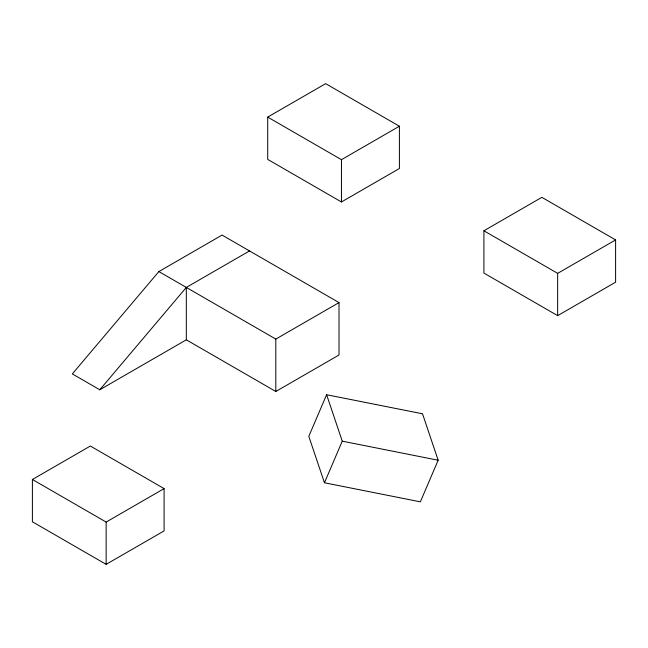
<?xml version="1.0" encoding="UTF-8"?>
<svg xmlns="http://www.w3.org/2000/svg" width="648" height="648" viewBox="0 0 648 648"><rect width="100%" height="100%" fill="white"/><g stroke="black" fill="none" stroke-linecap="round" stroke-linejoin="round"><path stroke-width="0.97" d="M326.616 394.729L308.812 436.331L324.454 482.768L420.358 501.836L438.153 460.234L422.52 413.789L326.616 394.729L342.257 441.166L324.454 482.768M158.857 271.569L72.333 373.92L99.784 389.772L186.316 339.819L275.813 391.489L339.017 354.999L339.017 302.6L222.061 235.078L158.857 271.569L275.813 339.09L339.017 302.6M99.784 389.772L186.316 287.42L249.521 250.93M267.705 117.102L325.644 83.649L399.403 126.222L399.403 168.512L341.456 201.965L267.705 159.384L267.705 117.102L341.456 159.683L399.403 126.222M32.4 479.488L90.347 446.035L164.098 488.616L164.098 530.898L106.151 564.351L32.4 521.778L32.4 479.488L106.151 522.069L164.098 488.616M483.902 230.785L541.85 197.332L615.6 239.914L615.6 282.196L557.653 315.649L483.902 273.067L483.902 230.785L557.653 273.367L615.6 239.914M342.257 441.166L438.153 460.234M557.653 273.367L557.653 315.649M341.456 159.683L341.456 201.965M275.813 339.09L275.813 391.489M186.316 287.42L186.316 339.819M106.151 522.069L106.151 564.351"/></g></svg>
